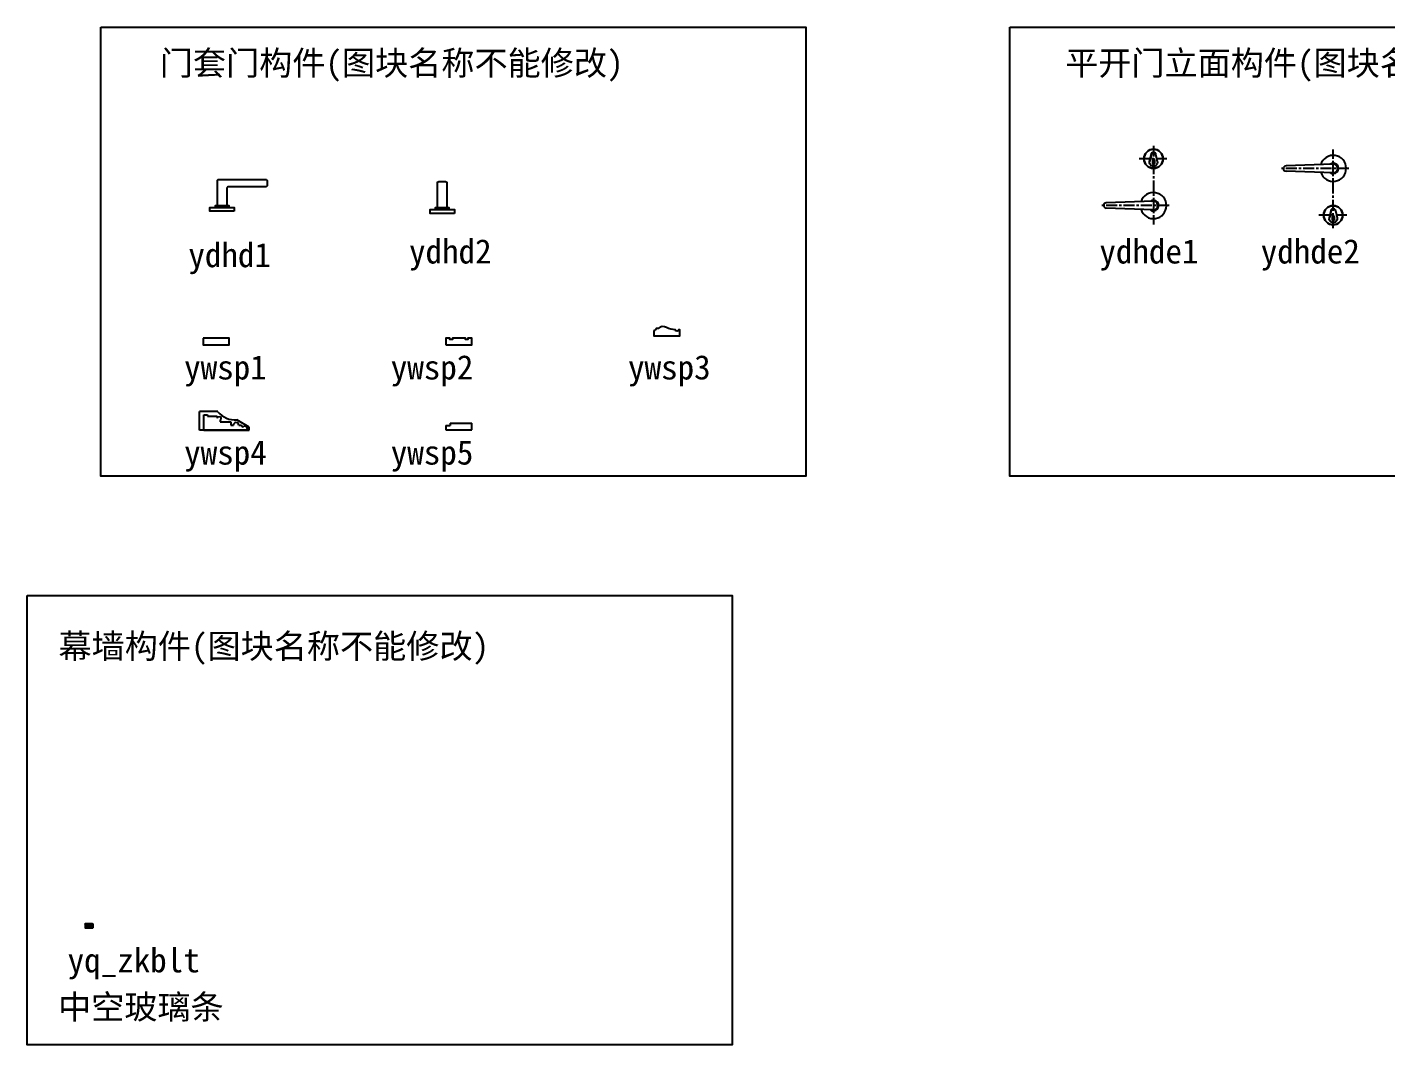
# Model space of a CAD drawing. Header units: millimetres. Extents: x 1130 to 7816, y -3221 to 2340.
# Drawn here: x 1462 to 4594, y -3221 to -874 of the extents above; entities that cross this region are included whole.
import ezdxf

# ---------------------------------------------------------------- set-up
doc = ezdxf.new("R2010")
doc.units = ezdxf.units.MM
doc.linetypes.add('CENTER', pattern=[2, 1.25, -0.25, 0.25, -0.25])
doc.styles.get("Standard").update_dxf_attribs({"font": ''})
doc.styles.get('Standard').set_extended_font_data('SimSun')

# ---------------------------------------------------------------- blocks, each defined once
blk = doc.blocks.new('ydhd1')
blk.add_lwpolyline([(-10.8, 13.6), (-10.8, 70.3, -0.414214), (-7.8, 73.3), (100.7, 73.3, -0.414214), (103.7, 70.3), (103.7, 59, -0.414214), (100.7, 56), (13.8, 56, 0.414214), (10.8, 53), (10.8, 13.6)], format="xyb")
for points in [[(28, 0), (-28, 0), (-28, 8.6), (28, 8.6)], [(15.4, 8.6), (-15.4, 8.6), (-15.4, 13.6), (15.4, 13.6)]]:
    blk.add_lwpolyline(points, close=True)
blk = doc.blocks.new('ydhd2')
blk.add_lwpolyline([(-10.8, 13.6), (-10.8, 70.3, -0.414214), (-7.8, 73.3), (7.8, 73.3, -0.414214), (10.8, 70.3), (10.8, 13.6)], format="xyb")
for points in [[(28, 0), (-28, 0), (-28, 8.6), (28, 8.6)], [(15.4, 8.6), (-15.4, 8.6), (-15.4, 13.6), (15.4, 13.6)]]:
    blk.add_lwpolyline(points, close=True)
blk = doc.blocks.new('ywsp1')
at = {"lineweight": -3}
blk.add_lwpolyline([(-60, 15), (-60, 0), (0, 0), (0, 15)], close=True, dxfattribs=at)
blk = doc.blocks.new('ywsp2')
at = {"lineweight": -3}
blk.add_lwpolyline([(-60, 0), (0, 0), (0, 15), (-9, 15), (-9, 12), (-15, 12), (-15, 15), (-45, 15), (-45, 12), (-51, 12), (-51, 15), (-60, 15)], close=True, dxfattribs=at)
blk = doc.blocks.new('ywsp3')
at = {"lineweight": -3}
blk.add_lwpolyline([(-60, 12), (-60, 0), (0, 0), (0, 14), (-3, 14, -1), (-10, 14, -0.128551), (-31, 18.7, 0.3547), (-50, 17), (-55, 17, -0.414214), (-60, 12)], format="xyb", dxfattribs=at)
blk = doc.blocks.new('ydhde2')
at = {"color": 1, "linetype": 'CENTER', "ltscale": 20}
for p, q in [((0, -137.9), (0, 43.3)), ((36, 0), (-119, 0)), ((31.1, -108), (-32.8, -108))]:
    blk.add_line(p, q, dxfattribs=at)
for p, q in [((-0.9, 10), (-108.8, 5.5)), ((0, -10), (-108.8, -6.5)), ((-4.9, -97.1), (-8.8, -114.4)), ((-2.4, -110.8), (-2.4, -118.5)), ((2.4, -110.8), (2.4, -118.5)), ((5, -97.1), (8.8, -114.2))]:
    blk.add_line(p, q)
blk.add_lwpolyline([(-4.9, -97.1, -0.849644), (5, -97.1), (8.8, -114.2, -1.265233), (-8.8, -114.4)], format="xyb", close=True)
blk.add_lwpolyline([(-1.1, -110.3), (1.1, -110.3), (1.1, -119.1), (-1.1, -119.1)], close=True)
blk.add_circle((0, -108), 22)
for centre, radius, start, end in [((-108.8, -0.5), 6, 90, 270), ((-108.8, -0.5), 6, 90, 270), ((0, 0), 30, 197.6218, 162.9218), ((0, 0), 12, 234.5593, 126.031), ((0, 0), 10, 270, 95.2002), ((0, -108), 22, 90, 180), ((0, -108), 22, 90, 180), ((0, -97.9), 5, 9.2848, 170.6956), ((0, -108), 22, 0, 90), ((0, -108), 22, 0, 90), ((0, -108), 22, 180, 0), ((0, -108), 22, 180, 0), ((0, -110.8), 2.42, 0, 180), ((0, -118.5), 2.42, 180, 0)]:
    blk.add_arc(centre, radius, start, end)
blk = doc.blocks.new('ydhde1')
at = {"color": 1, "linetype": 'CENTER', "ltscale": 20}
for p, q in [((0, 137.9), (0, -43.3)), ((31.1, 108), (-32.8, 108)), ((36, 0), (-119, 0))]:
    blk.add_line(p, q, dxfattribs=at)
for p, q in [((-4.9, 118.9), (-8.8, 101.6)), ((-2.4, 105.2), (-2.4, 97.5)), ((2.4, 105.2), (2.4, 97.5)), ((5, 118.9), (8.8, 101.8)), ((0, 10), (-108.8, 6.5)), ((-0.9, -10), (-108.8, -5.5))]:
    blk.add_line(p, q)
blk.add_lwpolyline([(-4.9, 118.9, -0.849644), (5, 118.9), (8.8, 101.8, -1.265233), (-8.8, 101.6)], format="xyb", close=True)
blk.add_lwpolyline([(-1.1, 105.7), (1.1, 105.7), (1.1, 96.9), (-1.1, 96.9)], close=True)
blk.add_circle((0, 108), 22)
for centre, radius, start, end in [((0, 108), 22, 0, 180), ((0, 108), 22, 0, 180), ((0, 108), 22, 180, 270), ((0, 108), 22, 180, 270), ((0, 118.1), 5, 9.2848, 170.6956), ((0, 105.2), 2.42, 0, 180), ((0, 97.5), 2.42, 180, 0), ((0, 108), 22, 270, 0), ((0, 108), 22, 270, 0), ((-108.8, 0.5), 6, 90, 270), ((-108.8, 0.5), 6, 90, 270), ((0, 0), 30, 197.0782, 162.3782), ((0, 0), 12, 233.969, 125.4407), ((0, 0), 10, 264.7998, 90)]:
    blk.add_arc(centre, radius, start, end)
blk = doc.blocks.new('yq_zkblt')
h = blk.add_hatch()
h.set_pattern_fill('ANSI37', color=0, scale=0.058, style=0)
h.paths.add_polyline_path([(1.73, -0.5, -0.081112), (1.61, -0.48), (1.47, -0.48), (1.04, -0.39, -0.355771), (1, -0.34), (1, 0.34, -0.355771), (1.04, 0.39), (1.47, 0.48), (1.61, 0.48, -0.081112), (1.73, 0.5), (0, 0.5), (0, -0.5)])
h = blk.add_hatch()
h.set_pattern_fill('AR-CONC', color=0, scale=0.0023, style=0)
h.set_pattern_definition([(50, (1.52845, 0.13954), (0.41902, -0.03666), [0.04381, -0.48196]), (355, (1.52845, 0.13954), (-0.08106, 0.43943), [0.03505, -0.38557]), (100.45, (1.56337, 0.1365), (0.33796, 0.40277), [0.03724, -0.40961]), (46.184, (1.52845, 0.2564), (0.62348, -0.0967), [0.06572, -0.72295]), (96.636, (1.5804, 0.2483), (0.54603, 0.5691), [0.05586, -0.6144]), (351.18, (1.52845, 0.2564), (0.54603, 0.5691), [0.05258, -0.57836]), (21, (1.58687, 0.22717), (0.34871, -0.23521), [0.04381, -0.48196]), (326, (1.58687, 0.22717), (0.14214, 0.42363), [0.03505, -0.38557]), (71.45, (1.61593, 0.20757), (0.49086, 0.18842), [0.03724, -0.4096]), (37.5, (1.52845, 0.13954), (0.007104, 0.194477), [0, -0.380898, 0, -0.391414, 0, -0.387033]), (7.5, (1.52845, 0.13954), (0.153685, 0.230415), [0, -0.223164, 0, -0.372135, 0, -0.14751]), (327.5, (1.39817, 0.13954), (0.311858, -0.013176), [0, -0.14605, 0, -0.455676, 0, -0.604647]), (317.5, (1.33975, 0.13954), (0.3407, 0.05848), [0, -0.189865, 0, -0.302616, 0, -0.429387])])
h.paths.add_polyline_path([(1.73, 0.06), (1.95, 0.06), (1.95, 0.38, 0.414214), (1.9, 0.43), (1.88, 0.43, -0.707107), (1.6, 0.43), (1.48, 0.43), (1.05, 0.34), (1.05, -0.34), (1.48, -0.43), (1.6, -0.43, -0.707107), (1.88, -0.43), (1.9, -0.43, 0.414214), (1.95, -0.38), (1.95, -0.11), (1.93, -0.11), (1.73, -0.11, -1)])
at = {"color": 0}
blk.add_lwpolyline([(1.74, 0.5), (0, 0.5), (0, -0.5), (1.74, -0.5)], dxfattribs=at)
blk.add_lwpolyline([(1.47, -0.48), (1.61, -0.48, 0.356394), (1.64, -0.46, -0.816497), (1.83, -0.46, 0.356394), (1.86, -0.48), (1.9, -0.48, 0.414214), (2, -0.38), (2, -0.05, 0.414214), (1.95, 0), (1.7, 0), (1.7, -0.05), (1.95, -0.05), (1.95, -0.38, -0.414214), (1.9, -0.43), (1.88, -0.43, 0.707107), (1.6, -0.43), (1.48, -0.43), (1.05, -0.34), (1.05, 0.34), (1.48, 0.43), (1.6, 0.43, 0.707107), (1.88, 0.43), (1.9, 0.43, -0.414214), (1.95, 0.38), (1.95, 0.06), (1.73, 0.06, 1), (1.73, -0.11), (1.93, -0.11), (1.93, -0.06), (1.73, -0.06, -1), (1.73, 0.01), (1.95, 0.01, 0.414214), (2, 0.06), (2, 0.38, 0.414214), (1.9, 0.48), (1.86, 0.48, 0.356394), (1.83, 0.46, -0.816497), (1.64, 0.46, 0.356394), (1.61, 0.48), (1.47, 0.48), (1.04, 0.39, 0.355771), (1, 0.34), (1, -0.34, 0.355771), (1.04, -0.39)], format="xyb", close=True, dxfattribs=at)
for centre, start, end in [((1.74, 0.12), 71.451, 108.549), ((1.74, -0.11), 251.451, 288.549)]:
    blk.add_arc(centre, 0.385, start, end, dxfattribs=at)
blk = doc.blocks.new('ywsp5')
at = {"lineweight": -3}
for p, q in [((-60, 10), (-60, 0)), ((-60, 10), (-50, 10)), ((-60, 0), (0, 0)), ((-50, 15), (-50, 10)), ((0, 0), (0, 15))]:
    blk.add_line(p, q, dxfattribs=at)
blk.add_lwpolyline([(-50, 15), (0, 15)], dxfattribs=at)
blk = doc.blocks.new('ywsp4')
at = {"color": 250}
for p, q in [((-114.6, 0), (-114.6, 43)), ((-72.3, 43), (-114.6, 43)), ((-4.8, 0), (-114.6, 0)), ((0, 7.2), (-28.5, 24)), ((-4.8, 0), (0, 0)), ((0, 0), (0, 7.2))]:
    blk.add_line(p, q, dxfattribs=at)
for p, q in [((-104.8, 0), (-104.8, 35.4)), ((-104.8, 35.4), (-96, 35.4)), ((-96, 35.4), (-96, 32.5)), ((-96, 32.5), (-73.9, 32.5)), ((-73.9, 32.5), (-73.9, 27.9)), ((-104.8, 0), (-4.8, 0)), ((-67.3, 22.7), (-67.3, 19.8)), ((-67.3, 19.8), (-42.2, 19.8)), ((-42.2, 19.8), (-42.2, 11.5)), ((-42.2, 11.5), (-36.6, 11.5)), ((-24.3, 12), (-18.3, 12)), ((-4.8, 5), (-4.8, 0))]:
    blk.add_line(p, q)
blk.add_arc((-31.9, 76.1), 52.3, 219.4375, 273.7587, dxfattribs=at)
for centre, radius, start, end in [((-69.5, 26.6), 4.54, 299.6727, 162.9442), ((-30.4, 11.6), 6.14, 3.2257, 180.883), ((-14.9, 11.6), 3.36, 173.4734, 317.5134), ((-10.2, 4.4), 5.46, 6.8213, 114.1046)]:
    blk.add_arc(centre, radius, start, end)

msp = doc.modelspace()

# ---------------------------------------------------------------- linework, layer by layer
for points in [[(1631.3, -874.5), (3257.1, -874.5), (3257.1, -1910), (1631.3, -1910)], [(3727.2, -874.5), (5353, -874.5), (5353, -1910), (3727.2, -1910)], [(1461.6, -2185.1), (3087.3, -2185.1), (3087.3, -3220.7), (1461.6, -3220.7)]]:
    msp.add_lwpolyline(points, close=True)

# ---------------------------------------------------------------- block references
for name, p in [('ydhde1', (4058.6, -1285.9)), ('ydhde2', (4473, -1200)), ('ydhd1', (1910.9, -1298.9)), ('ydhd2', (2418.6, -1303.8)), ('ywsp3', (2966.6, -1585.9)), ('ywsp1', (1927.4, -1606.5)), ('ywsp2', (2487, -1606.5)), ('ywsp4', (1973.7, -1803.9)), ('ywsp5', (2487, -1802.8))]:
    msp.add_blockref(name, p)
at = {"xscale": 9, "yscale": 9, "zscale": 9}
msp.add_blockref('yq_zkblt', (1595.5, -2946.5), dxfattribs=at)

# ---------------------------------------------------------------- texts
at = {"color": 6}
for s, p in [('门套门构件(图块名称不能修改)', (1767.4, -985.1)), ('平开门立面构件(图块名称不能修改)', (3854.9, -985.1)), ('ydhd1', (1833.2, -1427.7)), ('ydhd2', (2342, -1419.3)), ('ydhde1', (3933.8, -1419.3)), ('ydhde2', (4305.9, -1419.3)), ('ywsp1', (1823.5, -1686.6)), ('ywsp2', (2299.9, -1686.6)), ('ywsp3', (2847.1, -1686.6)), ('ywsp4', (1823.5, -1882.9)), ('ywsp5', (2299.9, -1882.9)), ('幕墙构件(图块名称不能修改)', (1533.8, -2329.5)), ('yq_zkblt', (1554.8, -3053.6)), ('中空玻璃条', (1532.8, -3161.3))]:
    msp.add_text(s, height=56, dxfattribs=at).set_placement(p)

doc.saveas('drawing.dxf')
